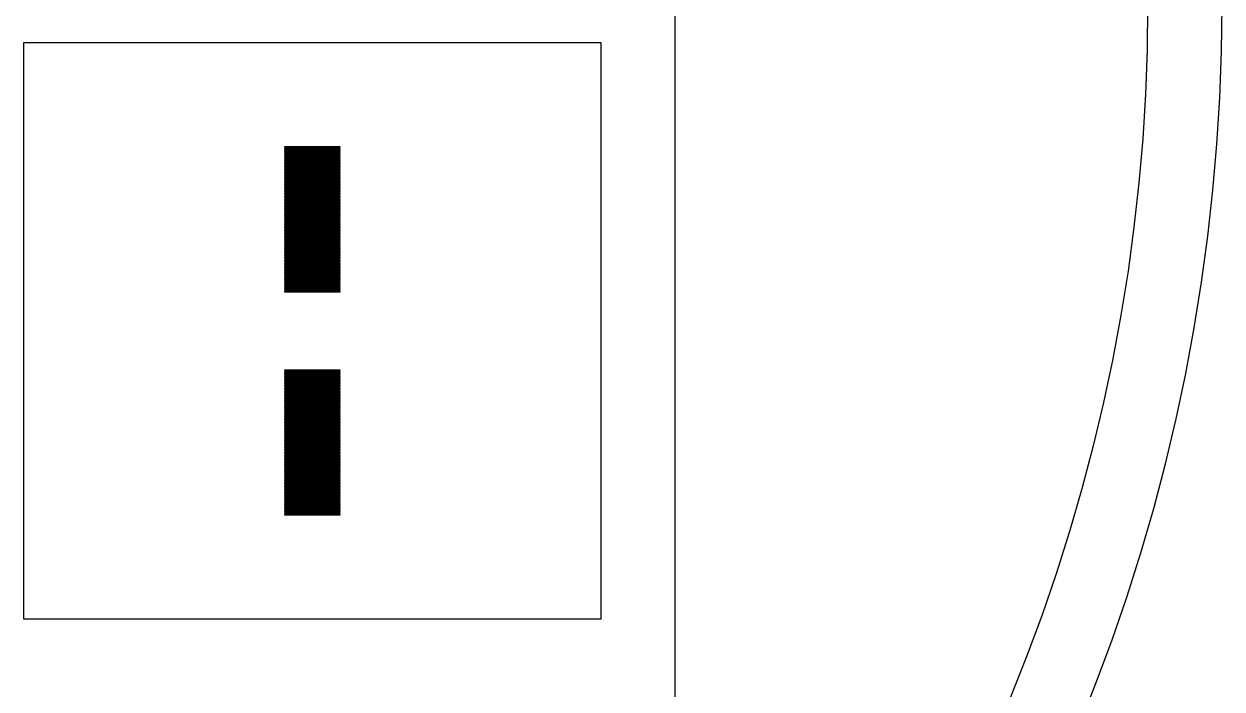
# Model space of a CAD drawing. Extents: x -18 to 83, y -18 to 83.
# Drawn here: x 50.75 to 82.95, y 13.88 to 31.75 of the extents above; entities that cross this region are included whole.
import ezdxf

# ---------------------------------------------------------------- set-up
doc = ezdxf.new("R2010")
doc.units = 0

msp = doc.modelspace()

# ---------------------------------------------------------------- linework, layer by layer
for p, q in [((68.25, -0.54568), (68.25, 65.0457)), ((80.95, 32.25), (80.9353, 31.0548)), ((82.9347, 31.0058), (82.95, 32.25)), ((50.75, 15.75), (50.75, 31.25)), ((50.75, 31.25), (66.25, 31.25)), ((66.25, 31.25), (66.25, 15.75)), ((80.9353, 31.0548), (80.8913, 29.8604)), ((82.8889, 29.7623), (82.9347, 31.0058)), ((80.8913, 29.8604), (80.818, 28.6674)), ((82.8126, 28.5203), (82.8889, 29.7623)), ((80.818, 28.6674), (80.7155, 27.4766)), ((59.25, 28.445), (57.75, 28.445)), ((57.75, 28.445), (57.75, 28.435)), ((57.75, 28.435), (59.25, 28.435)), ((59.25, 28.405), (57.75, 28.405)), ((57.75, 28.405), (57.75, 28.395)), ((57.75, 28.395), (59.25, 28.395)), ((59.25, 28.365), (57.75, 28.365)), ((57.75, 28.365), (57.75, 28.355)), ((57.75, 28.355), (59.25, 28.355)), ((59.25, 28.435), (59.25, 28.445)), ((59.25, 28.395), (59.25, 28.405)), ((59.25, 28.355), (59.25, 28.365)), ((82.7059, 27.2805), (82.8126, 28.5203)), ((59.25, 28.325), (57.75, 28.325)), ((57.75, 28.325), (57.75, 28.315)), ((57.75, 28.315), (59.25, 28.315)), ((59.25, 28.285), (57.75, 28.285)), ((57.75, 28.285), (57.75, 28.275)), ((57.75, 28.275), (59.25, 28.275)), ((59.25, 28.245), (57.75, 28.245)), ((57.75, 28.245), (57.75, 28.235)), ((57.75, 28.235), (59.25, 28.235)), ((59.25, 28.205), (57.75, 28.205)), ((57.75, 28.205), (57.75, 28.195)), ((57.75, 28.195), (59.25, 28.195)), ((59.25, 28.165), (57.75, 28.165)), ((57.75, 28.165), (57.75, 28.155)), ((57.75, 28.155), (59.25, 28.155)), ((59.25, 28.125), (57.75, 28.125)), ((57.75, 28.125), (57.75, 28.115)), ((57.75, 28.115), (59.25, 28.115)), ((59.25, 28.085), (57.75, 28.085)), ((57.75, 28.085), (57.75, 28.075)), ((57.75, 28.075), (59.25, 28.075)), ((59.25, 28.045), (57.75, 28.045)), ((57.75, 28.045), (57.75, 28.035)), ((57.75, 28.035), (59.25, 28.035)), ((59.25, 28.315), (59.25, 28.325)), ((59.25, 28.275), (59.25, 28.285)), ((59.25, 28.235), (59.25, 28.245)), ((59.25, 28.195), (59.25, 28.205)), ((59.25, 28.155), (59.25, 28.165)), ((59.25, 28.115), (59.25, 28.125)), ((59.25, 28.075), (59.25, 28.085)), ((59.25, 28.035), (59.25, 28.045)), ((59.25, 28.005), (57.75, 28.005)), ((57.75, 28.005), (57.75, 27.995)), ((57.75, 27.995), (59.25, 27.995)), ((59.25, 27.965), (57.75, 27.965)), ((57.75, 27.965), (57.75, 27.955)), ((57.75, 27.955), (59.25, 27.955)), ((59.25, 27.925), (57.75, 27.925)), ((57.75, 27.925), (57.75, 27.915)), ((57.75, 27.915), (59.25, 27.915)), ((59.25, 27.885), (57.75, 27.885)), ((57.75, 27.885), (57.75, 27.875)), ((57.75, 27.875), (59.25, 27.875)), ((59.25, 27.845), (57.75, 27.845)), ((57.75, 27.845), (57.75, 27.835)), ((57.75, 27.835), (59.25, 27.835)), ((59.25, 27.805), (57.75, 27.805)), ((57.75, 27.805), (57.75, 27.795)), ((57.75, 27.795), (59.25, 27.795)), ((59.25, 27.765), (57.75, 27.765)), ((57.75, 27.765), (57.75, 27.755)), ((57.75, 27.755), (59.25, 27.755)), ((59.25, 27.725), (57.75, 27.725)), ((57.75, 27.725), (57.75, 27.715)), ((57.75, 27.715), (59.25, 27.715)), ((59.25, 27.995), (59.25, 28.005)), ((59.25, 27.955), (59.25, 27.965)), ((59.25, 27.915), (59.25, 27.925)), ((59.25, 27.875), (59.25, 27.885)), ((59.25, 27.835), (59.25, 27.845)), ((59.25, 27.795), (59.25, 27.805)), ((59.25, 27.755), (59.25, 27.765)), ((59.25, 27.715), (59.25, 27.725)), ((59.25, 27.685), (57.75, 27.685)), ((57.75, 27.685), (57.75, 27.675)), ((57.75, 27.675), (59.25, 27.675)), ((59.25, 27.645), (57.75, 27.645)), ((57.75, 27.645), (57.75, 27.635)), ((57.75, 27.635), (59.25, 27.635)), ((59.25, 27.605), (57.75, 27.605)), ((57.75, 27.605), (57.75, 27.595)), ((57.75, 27.595), (59.25, 27.595)), ((59.25, 27.565), (57.75, 27.565)), ((57.75, 27.565), (57.75, 27.555)), ((57.75, 27.555), (59.25, 27.555)), ((59.25, 27.525), (57.75, 27.525)), ((57.75, 27.525), (57.75, 27.515)), ((57.75, 27.515), (59.25, 27.515)), ((59.25, 27.485), (57.75, 27.485)), ((57.75, 27.485), (57.75, 27.475)), ((57.75, 27.475), (59.25, 27.475)), ((59.25, 27.445), (57.75, 27.445)), ((57.75, 27.445), (57.75, 27.435)), ((57.75, 27.435), (59.25, 27.435)), ((59.25, 27.405), (57.75, 27.405)), ((57.75, 27.405), (57.75, 27.395)), ((57.75, 27.395), (59.25, 27.395)), ((59.25, 27.675), (59.25, 27.685)), ((59.25, 27.635), (59.25, 27.645)), ((59.25, 27.595), (59.25, 27.605)), ((59.25, 27.555), (59.25, 27.565)), ((59.25, 27.515), (59.25, 27.525)), ((59.25, 27.475), (59.25, 27.485)), ((59.25, 27.435), (59.25, 27.445)), ((59.25, 27.395), (59.25, 27.405)), ((80.7155, 27.4766), (80.5838, 26.2886)), ((59.25, 27.365), (57.75, 27.365)), ((57.75, 27.365), (57.75, 27.355)), ((57.75, 27.355), (59.25, 27.355)), ((59.25, 27.325), (57.75, 27.325)), ((57.75, 27.325), (57.75, 27.315)), ((57.75, 27.315), (59.25, 27.315)), ((59.25, 27.285), (57.75, 27.285)), ((57.75, 27.285), (57.75, 27.275)), ((57.75, 27.275), (59.25, 27.275)), ((59.25, 27.245), (57.75, 27.245)), ((57.75, 27.245), (57.75, 27.235)), ((57.75, 27.235), (59.25, 27.235)), ((59.25, 27.205), (57.75, 27.205)), ((57.75, 27.205), (57.75, 27.195)), ((57.75, 27.195), (59.25, 27.195)), ((59.25, 27.165), (57.75, 27.165)), ((57.75, 27.165), (57.75, 27.155)), ((57.75, 27.155), (59.25, 27.155)), ((59.25, 27.125), (57.75, 27.125)), ((57.75, 27.125), (57.75, 27.115)), ((57.75, 27.115), (59.25, 27.115)), ((59.25, 27.085), (57.75, 27.085)), ((57.75, 27.085), (57.75, 27.075)), ((57.75, 27.075), (59.25, 27.075)), ((59.25, 27.355), (59.25, 27.365)), ((59.25, 27.315), (59.25, 27.325)), ((59.25, 27.275), (59.25, 27.285)), ((59.25, 27.235), (59.25, 27.245)), ((59.25, 27.195), (59.25, 27.205)), ((59.25, 27.155), (59.25, 27.165)), ((59.25, 27.115), (59.25, 27.125)), ((59.25, 27.075), (59.25, 27.085)), ((82.5687, 26.0438), (82.7059, 27.2805)), ((59.25, 27.045), (57.75, 27.045)), ((57.75, 27.045), (57.75, 27.035)), ((57.75, 27.035), (59.25, 27.035)), ((59.25, 27.005), (57.75, 27.005)), ((57.75, 27.005), (57.75, 26.995)), ((57.75, 26.995), (59.25, 26.995)), ((59.25, 26.965), (57.75, 26.965)), ((57.75, 26.965), (57.75, 26.955)), ((57.75, 26.955), (59.25, 26.955)), ((59.25, 26.925), (57.75, 26.925)), ((57.75, 26.925), (57.75, 26.915)), ((57.75, 26.915), (59.25, 26.915)), ((59.25, 26.885), (57.75, 26.885)), ((57.75, 26.885), (57.75, 26.875)), ((57.75, 26.875), (59.25, 26.875)), ((59.25, 26.845), (57.75, 26.845)), ((57.75, 26.845), (57.75, 26.835)), ((57.75, 26.835), (59.25, 26.835)), ((59.25, 26.805), (57.75, 26.805)), ((57.75, 26.805), (57.75, 26.795)), ((57.75, 26.795), (59.25, 26.795)), ((59.25, 26.765), (57.75, 26.765)), ((57.75, 26.765), (57.75, 26.755)), ((57.75, 26.755), (59.25, 26.755)), ((59.25, 27.035), (59.25, 27.045)), ((59.25, 26.995), (59.25, 27.005)), ((59.25, 26.955), (59.25, 26.965)), ((59.25, 26.915), (59.25, 26.925)), ((59.25, 26.875), (59.25, 26.885)), ((59.25, 26.835), (59.25, 26.845)), ((59.25, 26.795), (59.25, 26.805)), ((59.25, 26.755), (59.25, 26.765)), ((59.25, 26.725), (57.75, 26.725)), ((57.75, 26.725), (57.75, 26.715)), ((57.75, 26.715), (59.25, 26.715)), ((59.25, 26.685), (57.75, 26.685)), ((57.75, 26.685), (57.75, 26.675)), ((57.75, 26.675), (59.25, 26.675)), ((59.25, 26.645), (57.75, 26.645)), ((57.75, 26.645), (57.75, 26.635)), ((57.75, 26.635), (59.25, 26.635)), ((59.25, 26.605), (57.75, 26.605)), ((57.75, 26.605), (57.75, 26.595)), ((57.75, 26.595), (59.25, 26.595)), ((59.25, 26.565), (57.75, 26.565)), ((57.75, 26.565), (57.75, 26.555)), ((57.75, 26.555), (59.25, 26.555)), ((59.25, 26.525), (57.75, 26.525)), ((57.75, 26.525), (57.75, 26.515)), ((57.75, 26.515), (59.25, 26.515)), ((59.25, 26.485), (57.75, 26.485)), ((57.75, 26.485), (57.75, 26.475)), ((57.75, 26.475), (59.25, 26.475)), ((59.25, 26.445), (57.75, 26.445)), ((57.75, 26.445), (57.75, 26.435)), ((57.75, 26.435), (59.25, 26.435)), ((59.25, 26.405), (57.75, 26.405)), ((57.75, 26.405), (57.75, 26.395)), ((59.25, 26.715), (59.25, 26.725)), ((59.25, 26.675), (59.25, 26.685)), ((59.25, 26.635), (59.25, 26.645)), ((59.25, 26.595), (59.25, 26.605)), ((59.25, 26.555), (59.25, 26.565)), ((59.25, 26.515), (59.25, 26.525)), ((59.25, 26.475), (59.25, 26.485)), ((59.25, 26.435), (59.25, 26.445)), ((59.25, 26.395), (59.25, 26.405)), ((57.75, 26.395), (59.25, 26.395)), ((59.25, 26.365), (57.75, 26.365)), ((57.75, 26.365), (57.75, 26.355)), ((57.75, 26.355), (59.25, 26.355)), ((59.25, 26.325), (57.75, 26.325)), ((57.75, 26.325), (57.75, 26.315)), ((57.75, 26.315), (59.25, 26.315)), ((59.25, 26.285), (57.75, 26.285)), ((57.75, 26.285), (57.75, 26.275)), ((57.75, 26.275), (59.25, 26.275)), ((59.25, 26.245), (57.75, 26.245)), ((57.75, 26.245), (57.75, 26.235)), ((57.75, 26.235), (59.25, 26.235)), ((59.25, 26.205), (57.75, 26.205)), ((57.75, 26.205), (57.75, 26.195)), ((57.75, 26.195), (59.25, 26.195)), ((59.25, 26.165), (57.75, 26.165)), ((57.75, 26.165), (57.75, 26.155)), ((57.75, 26.155), (59.25, 26.155)), ((59.25, 26.125), (57.75, 26.125)), ((57.75, 26.125), (57.75, 26.115)), ((57.75, 26.115), (59.25, 26.115)), ((59.25, 26.085), (57.75, 26.085)), ((57.75, 26.085), (57.75, 26.075)), ((59.25, 26.355), (59.25, 26.365)), ((59.25, 26.315), (59.25, 26.325)), ((59.25, 26.275), (59.25, 26.285)), ((59.25, 26.235), (59.25, 26.245)), ((59.25, 26.195), (59.25, 26.205)), ((59.25, 26.155), (59.25, 26.165)), ((59.25, 26.115), (59.25, 26.125)), ((59.25, 26.075), (59.25, 26.085)), ((80.5838, 26.2886), (80.4229, 25.1042)), ((57.75, 26.075), (59.25, 26.075)), ((59.25, 26.045), (57.75, 26.045)), ((57.75, 26.045), (57.75, 26.035)), ((57.75, 26.035), (59.25, 26.035)), ((59.25, 26.005), (57.75, 26.005)), ((57.75, 26.005), (57.75, 25.995)), ((57.75, 25.995), (59.25, 25.995)), ((59.25, 25.965), (57.75, 25.965)), ((57.75, 25.965), (57.75, 25.955)), ((57.75, 25.955), (59.25, 25.955)), ((59.25, 25.925), (57.75, 25.925)), ((57.75, 25.925), (57.75, 25.915)), ((57.75, 25.915), (59.25, 25.915)), ((59.25, 25.885), (57.75, 25.885)), ((57.75, 25.885), (57.75, 25.875)), ((57.75, 25.875), (59.25, 25.875)), ((59.25, 25.845), (57.75, 25.845)), ((57.75, 25.845), (57.75, 25.835)), ((57.75, 25.835), (59.25, 25.835)), ((59.25, 25.805), (57.75, 25.805)), ((57.75, 25.805), (57.75, 25.795)), ((57.75, 25.795), (59.25, 25.795)), ((59.25, 25.765), (57.75, 25.765)), ((57.75, 25.765), (57.75, 25.755)), ((59.25, 26.035), (59.25, 26.045)), ((59.25, 25.995), (59.25, 26.005)), ((59.25, 25.955), (59.25, 25.965)), ((59.25, 25.915), (59.25, 25.925)), ((59.25, 25.875), (59.25, 25.885)), ((59.25, 25.835), (59.25, 25.845)), ((59.25, 25.795), (59.25, 25.805)), ((59.25, 25.755), (59.25, 25.765)), ((82.4012, 24.8108), (82.5687, 26.0438)), ((57.75, 25.755), (59.25, 25.755)), ((59.25, 25.725), (57.75, 25.725)), ((57.75, 25.725), (57.75, 25.715)), ((57.75, 25.715), (59.25, 25.715)), ((59.25, 25.685), (57.75, 25.685)), ((57.75, 25.685), (57.75, 25.675)), ((57.75, 25.675), (59.25, 25.675)), ((59.25, 25.645), (57.75, 25.645)), ((57.75, 25.645), (57.75, 25.635)), ((57.75, 25.635), (59.25, 25.635)), ((59.25, 25.605), (57.75, 25.605)), ((57.75, 25.605), (57.75, 25.595)), ((57.75, 25.595), (59.25, 25.595)), ((59.25, 25.565), (57.75, 25.565)), ((57.75, 25.565), (57.75, 25.555)), ((57.75, 25.555), (59.25, 25.555)), ((59.25, 25.525), (57.75, 25.525)), ((57.75, 25.525), (57.75, 25.515)), ((57.75, 25.515), (59.25, 25.515)), ((59.25, 25.485), (57.75, 25.485)), ((57.75, 25.485), (57.75, 25.475)), ((57.75, 25.475), (59.25, 25.475)), ((59.25, 25.445), (57.75, 25.445)), ((57.75, 25.445), (57.75, 25.435)), ((59.25, 25.715), (59.25, 25.725)), ((59.25, 25.675), (59.25, 25.685)), ((59.25, 25.635), (59.25, 25.645)), ((59.25, 25.595), (59.25, 25.605)), ((59.25, 25.555), (59.25, 25.565)), ((59.25, 25.515), (59.25, 25.525)), ((59.25, 25.475), (59.25, 25.485)), ((59.25, 25.435), (59.25, 25.445)), ((57.75, 25.435), (59.25, 25.435)), ((59.25, 25.405), (57.75, 25.405)), ((57.75, 25.405), (57.75, 25.395)), ((57.75, 25.395), (59.25, 25.395)), ((59.25, 25.365), (57.75, 25.365)), ((57.75, 25.365), (57.75, 25.355)), ((57.75, 25.355), (59.25, 25.355)), ((59.25, 25.325), (57.75, 25.325)), ((57.75, 25.325), (57.75, 25.315)), ((57.75, 25.315), (59.25, 25.315)), ((59.25, 25.285), (57.75, 25.285)), ((57.75, 25.285), (57.75, 25.275)), ((57.75, 25.275), (59.25, 25.275)), ((59.25, 25.245), (57.75, 25.245)), ((57.75, 25.245), (57.75, 25.235)), ((57.75, 25.235), (59.25, 25.235)), ((59.25, 25.205), (57.75, 25.205)), ((57.75, 25.205), (57.75, 25.195)), ((57.75, 25.195), (59.25, 25.195)), ((59.25, 25.165), (57.75, 25.165)), ((57.75, 25.165), (57.75, 25.155)), ((57.75, 25.155), (59.25, 25.155)), ((59.25, 25.125), (57.75, 25.125)), ((57.75, 25.125), (57.75, 25.115)), ((59.25, 25.395), (59.25, 25.405)), ((59.25, 25.355), (59.25, 25.365)), ((59.25, 25.315), (59.25, 25.325)), ((59.25, 25.275), (59.25, 25.285)), ((59.25, 25.235), (59.25, 25.245)), ((59.25, 25.195), (59.25, 25.205)), ((59.25, 25.155), (59.25, 25.165)), ((59.25, 25.115), (59.25, 25.125)), ((57.75, 25.115), (59.25, 25.115)), ((59.25, 25.085), (57.75, 25.085)), ((57.75, 25.085), (57.75, 25.075)), ((57.75, 25.075), (59.25, 25.075)), ((59.25, 25.045), (57.75, 25.045)), ((57.75, 25.045), (57.75, 25.035)), ((57.75, 25.035), (59.25, 25.035)), ((59.25, 25.005), (57.75, 25.005)), ((57.75, 25.005), (57.75, 24.995)), ((57.75, 24.995), (59.25, 24.995)), ((59.25, 24.965), (57.75, 24.965)), ((57.75, 24.965), (57.75, 24.955)), ((57.75, 24.955), (59.25, 24.955)), ((59.25, 24.925), (57.75, 24.925)), ((57.75, 24.925), (57.75, 24.915)), ((57.75, 24.915), (59.25, 24.915)), ((59.25, 24.885), (57.75, 24.885)), ((57.75, 24.885), (57.75, 24.875)), ((57.75, 24.875), (59.25, 24.875)), ((59.25, 24.845), (57.75, 24.845)), ((57.75, 24.845), (57.75, 24.835)), ((57.75, 24.835), (59.25, 24.835)), ((59.25, 24.805), (57.75, 24.805)), ((57.75, 24.805), (57.75, 24.795)), ((57.75, 24.795), (59.25, 24.795)), ((59.25, 25.075), (59.25, 25.085)), ((59.25, 25.035), (59.25, 25.045)), ((59.25, 24.995), (59.25, 25.005)), ((59.25, 24.955), (59.25, 24.965)), ((59.25, 24.915), (59.25, 24.925)), ((59.25, 24.875), (59.25, 24.885)), ((59.25, 24.835), (59.25, 24.845)), ((59.25, 24.795), (59.25, 24.805)), ((80.4229, 25.1042), (80.233, 23.9241)), ((82.2036, 23.5822), (82.4012, 24.8108)), ((59.25, 24.765), (57.75, 24.765)), ((57.75, 24.765), (57.75, 24.755)), ((57.75, 24.755), (59.25, 24.755)), ((59.25, 24.725), (57.75, 24.725)), ((57.75, 24.725), (57.75, 24.715)), ((57.75, 24.715), (59.25, 24.715)), ((59.25, 24.685), (57.75, 24.685)), ((57.75, 24.685), (57.75, 24.675)), ((57.75, 24.675), (59.25, 24.675)), ((59.25, 24.645), (57.75, 24.645)), ((57.75, 24.645), (57.75, 24.635)), ((57.75, 24.635), (59.25, 24.635)), ((59.25, 24.605), (57.75, 24.605)), ((57.75, 24.605), (57.75, 24.595)), ((57.75, 24.595), (59.25, 24.595)), ((59.25, 24.565), (57.75, 24.565)), ((57.75, 24.565), (57.75, 24.555)), ((57.75, 24.555), (59.25, 24.555)), ((59.25, 24.755), (59.25, 24.765)), ((59.25, 24.715), (59.25, 24.725)), ((59.25, 24.675), (59.25, 24.685)), ((59.25, 24.635), (59.25, 24.645)), ((59.25, 24.595), (59.25, 24.605)), ((59.25, 24.555), (59.25, 24.565)), ((80.233, 23.9241), (80.0142, 22.7491)), ((81.9758, 22.3589), (82.2036, 23.5822)), ((80.0142, 22.7491), (79.7667, 21.5798)), ((59.25, 22.445), (57.75, 22.445)), ((57.75, 22.445), (57.75, 22.435)), ((57.75, 22.435), (59.25, 22.435)), ((59.25, 22.405), (57.75, 22.405)), ((57.75, 22.405), (57.75, 22.395)), ((57.75, 22.395), (59.25, 22.395)), ((59.25, 22.365), (57.75, 22.365)), ((57.75, 22.365), (57.75, 22.355)), ((57.75, 22.355), (59.25, 22.355)), ((59.25, 22.325), (57.75, 22.325)), ((57.75, 22.325), (57.75, 22.315)), ((57.75, 22.315), (59.25, 22.315)), ((59.25, 22.285), (57.75, 22.285)), ((57.75, 22.285), (57.75, 22.275)), ((57.75, 22.275), (59.25, 22.275)), ((59.25, 22.245), (57.75, 22.245)), ((57.75, 22.245), (57.75, 22.235)), ((57.75, 22.235), (59.25, 22.235)), ((59.25, 22.435), (59.25, 22.445)), ((59.25, 22.395), (59.25, 22.405)), ((59.25, 22.355), (59.25, 22.365)), ((59.25, 22.315), (59.25, 22.325)), ((59.25, 22.275), (59.25, 22.285)), ((59.25, 22.235), (59.25, 22.245)), ((81.7181, 21.1416), (81.9758, 22.3589)), ((59.25, 22.205), (57.75, 22.205)), ((57.75, 22.205), (57.75, 22.195)), ((57.75, 22.195), (59.25, 22.195)), ((59.25, 22.165), (57.75, 22.165)), ((57.75, 22.165), (57.75, 22.155)), ((57.75, 22.155), (59.25, 22.155)), ((59.25, 22.125), (57.75, 22.125)), ((57.75, 22.125), (57.75, 22.115)), ((57.75, 22.115), (59.25, 22.115)), ((59.25, 22.085), (57.75, 22.085)), ((57.75, 22.085), (57.75, 22.075)), ((57.75, 22.075), (59.25, 22.075)), ((59.25, 22.045), (57.75, 22.045)), ((57.75, 22.045), (57.75, 22.035)), ((57.75, 22.035), (59.25, 22.035)), ((59.25, 22.005), (57.75, 22.005)), ((57.75, 22.005), (57.75, 21.995)), ((57.75, 21.995), (59.25, 21.995)), ((59.25, 21.965), (57.75, 21.965)), ((57.75, 21.965), (57.75, 21.955)), ((57.75, 21.955), (59.25, 21.955)), ((59.25, 21.925), (57.75, 21.925)), ((57.75, 21.925), (57.75, 21.915)), ((57.75, 21.915), (59.25, 21.915)), ((59.25, 22.195), (59.25, 22.205)), ((59.25, 22.155), (59.25, 22.165)), ((59.25, 22.115), (59.25, 22.125)), ((59.25, 22.075), (59.25, 22.085)), ((59.25, 22.035), (59.25, 22.045)), ((59.25, 21.995), (59.25, 22.005)), ((59.25, 21.955), (59.25, 21.965)), ((59.25, 21.915), (59.25, 21.925)), ((59.25, 21.885), (57.75, 21.885)), ((57.75, 21.885), (57.75, 21.875)), ((57.75, 21.875), (59.25, 21.875)), ((59.25, 21.845), (57.75, 21.845)), ((57.75, 21.845), (57.75, 21.835)), ((57.75, 21.835), (59.25, 21.835)), ((59.25, 21.805), (57.75, 21.805)), ((57.75, 21.805), (57.75, 21.795)), ((57.75, 21.795), (59.25, 21.795)), ((59.25, 21.765), (57.75, 21.765)), ((57.75, 21.765), (57.75, 21.755)), ((57.75, 21.755), (59.25, 21.755)), ((59.25, 21.725), (57.75, 21.725)), ((57.75, 21.725), (57.75, 21.715)), ((57.75, 21.715), (59.25, 21.715)), ((59.25, 21.685), (57.75, 21.685)), ((57.75, 21.685), (57.75, 21.675)), ((57.75, 21.675), (59.25, 21.675)), ((59.25, 21.645), (57.75, 21.645)), ((57.75, 21.645), (57.75, 21.635)), ((57.75, 21.635), (59.25, 21.635)), ((59.25, 21.605), (57.75, 21.605)), ((57.75, 21.605), (57.75, 21.595)), ((57.75, 21.595), (59.25, 21.595)), ((59.25, 21.875), (59.25, 21.885)), ((59.25, 21.835), (59.25, 21.845)), ((59.25, 21.795), (59.25, 21.805)), ((59.25, 21.755), (59.25, 21.765)), ((59.25, 21.715), (59.25, 21.725)), ((59.25, 21.675), (59.25, 21.685)), ((59.25, 21.635), (59.25, 21.645)), ((59.25, 21.595), (59.25, 21.605)), ((79.7667, 21.5798), (79.4905, 20.4169)), ((59.25, 21.565), (57.75, 21.565)), ((57.75, 21.565), (57.75, 21.555)), ((57.75, 21.555), (59.25, 21.555)), ((59.25, 21.525), (57.75, 21.525)), ((57.75, 21.525), (57.75, 21.515)), ((57.75, 21.515), (59.25, 21.515)), ((59.25, 21.485), (57.75, 21.485)), ((57.75, 21.485), (57.75, 21.475)), ((57.75, 21.475), (59.25, 21.475)), ((59.25, 21.445), (57.75, 21.445)), ((57.75, 21.445), (57.75, 21.435)), ((57.75, 21.435), (59.25, 21.435)), ((59.25, 21.405), (57.75, 21.405)), ((57.75, 21.405), (57.75, 21.395)), ((57.75, 21.395), (59.25, 21.395)), ((59.25, 21.365), (57.75, 21.365)), ((57.75, 21.365), (57.75, 21.355)), ((57.75, 21.355), (59.25, 21.355)), ((59.25, 21.325), (57.75, 21.325)), ((57.75, 21.325), (57.75, 21.315)), ((57.75, 21.315), (59.25, 21.315)), ((59.25, 21.285), (57.75, 21.285)), ((57.75, 21.285), (57.75, 21.275)), ((57.75, 21.275), (59.25, 21.275)), ((59.25, 21.555), (59.25, 21.565)), ((59.25, 21.515), (59.25, 21.525)), ((59.25, 21.475), (59.25, 21.485)), ((59.25, 21.435), (59.25, 21.445)), ((59.25, 21.395), (59.25, 21.405)), ((59.25, 21.355), (59.25, 21.365)), ((59.25, 21.315), (59.25, 21.325)), ((59.25, 21.275), (59.25, 21.285)), ((59.25, 21.245), (57.75, 21.245)), ((57.75, 21.245), (57.75, 21.235)), ((57.75, 21.235), (59.25, 21.235)), ((59.25, 21.205), (57.75, 21.205)), ((57.75, 21.205), (57.75, 21.195)), ((57.75, 21.195), (59.25, 21.195)), ((59.25, 21.165), (57.75, 21.165)), ((57.75, 21.165), (57.75, 21.155)), ((57.75, 21.155), (59.25, 21.155)), ((59.25, 21.125), (57.75, 21.125)), ((57.75, 21.125), (57.75, 21.115)), ((57.75, 21.115), (59.25, 21.115)), ((59.25, 21.085), (57.75, 21.085)), ((57.75, 21.085), (57.75, 21.075)), ((57.75, 21.075), (59.25, 21.075)), ((59.25, 21.045), (57.75, 21.045)), ((57.75, 21.045), (57.75, 21.035)), ((57.75, 21.035), (59.25, 21.035)), ((59.25, 21.005), (57.75, 21.005)), ((57.75, 21.005), (57.75, 20.995)), ((57.75, 20.995), (59.25, 20.995)), ((59.25, 20.965), (57.75, 20.965)), ((57.75, 20.965), (57.75, 20.955)), ((57.75, 20.955), (59.25, 20.955)), ((59.25, 21.235), (59.25, 21.245)), ((59.25, 21.195), (59.25, 21.205)), ((59.25, 21.155), (59.25, 21.165)), ((59.25, 21.115), (59.25, 21.125)), ((59.25, 21.075), (59.25, 21.085)), ((59.25, 21.035), (59.25, 21.045)), ((59.25, 20.995), (59.25, 21.005)), ((59.25, 20.955), (59.25, 20.965)), ((81.4306, 19.9309), (81.7181, 21.1416)), ((59.25, 20.925), (57.75, 20.925)), ((57.75, 20.925), (57.75, 20.915)), ((57.75, 20.915), (59.25, 20.915)), ((59.25, 20.885), (57.75, 20.885)), ((57.75, 20.885), (57.75, 20.875)), ((57.75, 20.875), (59.25, 20.875)), ((59.25, 20.845), (57.75, 20.845)), ((57.75, 20.845), (57.75, 20.835)), ((57.75, 20.835), (59.25, 20.835)), ((59.25, 20.805), (57.75, 20.805)), ((57.75, 20.805), (57.75, 20.795)), ((57.75, 20.795), (59.25, 20.795)), ((59.25, 20.765), (57.75, 20.765)), ((57.75, 20.765), (57.75, 20.755)), ((57.75, 20.755), (59.25, 20.755)), ((59.25, 20.725), (57.75, 20.725)), ((57.75, 20.725), (57.75, 20.715)), ((57.75, 20.715), (59.25, 20.715)), ((59.25, 20.685), (57.75, 20.685)), ((57.75, 20.685), (57.75, 20.675)), ((57.75, 20.675), (59.25, 20.675)), ((59.25, 20.645), (57.75, 20.645)), ((57.75, 20.645), (57.75, 20.635)), ((57.75, 20.635), (59.25, 20.635)), ((59.25, 20.915), (59.25, 20.925)), ((59.25, 20.875), (59.25, 20.885)), ((59.25, 20.835), (59.25, 20.845)), ((59.25, 20.795), (59.25, 20.805)), ((59.25, 20.755), (59.25, 20.765)), ((59.25, 20.715), (59.25, 20.725)), ((59.25, 20.675), (59.25, 20.685)), ((59.25, 20.635), (59.25, 20.645)), ((59.25, 20.605), (57.75, 20.605)), ((57.75, 20.605), (57.75, 20.595)), ((57.75, 20.595), (59.25, 20.595)), ((59.25, 20.565), (57.75, 20.565)), ((57.75, 20.565), (57.75, 20.555)), ((57.75, 20.555), (59.25, 20.555)), ((59.25, 20.525), (57.75, 20.525)), ((57.75, 20.525), (57.75, 20.515)), ((57.75, 20.515), (59.25, 20.515)), ((59.25, 20.485), (57.75, 20.485)), ((57.75, 20.485), (57.75, 20.475)), ((57.75, 20.475), (59.25, 20.475)), ((59.25, 20.445), (57.75, 20.445)), ((57.75, 20.445), (57.75, 20.435)), ((57.75, 20.435), (59.25, 20.435)), ((59.25, 20.405), (57.75, 20.405)), ((57.75, 20.405), (57.75, 20.395)), ((57.75, 20.395), (59.25, 20.395)), ((59.25, 20.365), (57.75, 20.365)), ((57.75, 20.365), (57.75, 20.355)), ((57.75, 20.355), (59.25, 20.355)), ((59.25, 20.325), (57.75, 20.325)), ((57.75, 20.325), (57.75, 20.315)), ((57.75, 20.315), (59.25, 20.315)), ((59.25, 20.595), (59.25, 20.605)), ((59.25, 20.555), (59.25, 20.565)), ((59.25, 20.515), (59.25, 20.525)), ((59.25, 20.475), (59.25, 20.485)), ((59.25, 20.435), (59.25, 20.445)), ((59.25, 20.395), (59.25, 20.405)), ((59.25, 20.355), (59.25, 20.365)), ((59.25, 20.315), (59.25, 20.325)), ((79.4905, 20.4169), (79.1859, 19.2611)), ((59.25, 20.285), (57.75, 20.285)), ((57.75, 20.285), (57.75, 20.275)), ((57.75, 20.275), (59.25, 20.275)), ((59.25, 20.245), (57.75, 20.245)), ((57.75, 20.245), (57.75, 20.235)), ((57.75, 20.235), (59.25, 20.235)), ((59.25, 20.205), (57.75, 20.205)), ((57.75, 20.205), (57.75, 20.195)), ((57.75, 20.195), (59.25, 20.195)), ((59.25, 20.165), (57.75, 20.165)), ((57.75, 20.165), (57.75, 20.155)), ((57.75, 20.155), (59.25, 20.155)), ((59.25, 20.125), (57.75, 20.125)), ((57.75, 20.125), (57.75, 20.115)), ((57.75, 20.115), (59.25, 20.115)), ((59.25, 20.085), (57.75, 20.085)), ((57.75, 20.085), (57.75, 20.075)), ((57.75, 20.075), (59.25, 20.075)), ((59.25, 20.045), (57.75, 20.045)), ((57.75, 20.045), (57.75, 20.035)), ((57.75, 20.035), (59.25, 20.035)), ((59.25, 20.005), (57.75, 20.005)), ((57.75, 20.005), (57.75, 19.995)), ((57.75, 19.995), (59.25, 19.995)), ((59.25, 19.965), (57.75, 19.965)), ((57.75, 19.965), (57.75, 19.955)), ((59.25, 20.275), (59.25, 20.285)), ((59.25, 20.235), (59.25, 20.245)), ((59.25, 20.195), (59.25, 20.205)), ((59.25, 20.155), (59.25, 20.165)), ((59.25, 20.115), (59.25, 20.125)), ((59.25, 20.075), (59.25, 20.085)), ((59.25, 20.035), (59.25, 20.045)), ((59.25, 19.995), (59.25, 20.005)), ((59.25, 19.955), (59.25, 19.965)), ((57.75, 19.955), (59.25, 19.955)), ((59.25, 19.925), (57.75, 19.925)), ((57.75, 19.925), (57.75, 19.915)), ((57.75, 19.915), (59.25, 19.915)), ((59.25, 19.885), (57.75, 19.885)), ((57.75, 19.885), (57.75, 19.875)), ((57.75, 19.875), (59.25, 19.875)), ((59.25, 19.845), (57.75, 19.845)), ((57.75, 19.845), (57.75, 19.835)), ((57.75, 19.835), (59.25, 19.835)), ((59.25, 19.805), (57.75, 19.805)), ((57.75, 19.805), (57.75, 19.795)), ((57.75, 19.795), (59.25, 19.795)), ((59.25, 19.765), (57.75, 19.765)), ((57.75, 19.765), (57.75, 19.755)), ((57.75, 19.755), (59.25, 19.755)), ((59.25, 19.725), (57.75, 19.725)), ((57.75, 19.725), (57.75, 19.715)), ((57.75, 19.715), (59.25, 19.715)), ((59.25, 19.685), (57.75, 19.685)), ((57.75, 19.685), (57.75, 19.675)), ((57.75, 19.675), (59.25, 19.675)), ((59.25, 19.645), (57.75, 19.645)), ((57.75, 19.645), (57.75, 19.635)), ((59.25, 19.915), (59.25, 19.925)), ((59.25, 19.875), (59.25, 19.885)), ((59.25, 19.835), (59.25, 19.845)), ((59.25, 19.795), (59.25, 19.805)), ((59.25, 19.755), (59.25, 19.765)), ((59.25, 19.715), (59.25, 19.725)), ((59.25, 19.675), (59.25, 19.685)), ((59.25, 19.635), (59.25, 19.645)), ((81.1134, 18.7277), (81.4306, 19.9309)), ((57.75, 19.635), (59.25, 19.635)), ((59.25, 19.605), (57.75, 19.605)), ((57.75, 19.605), (57.75, 19.595)), ((57.75, 19.595), (59.25, 19.595)), ((59.25, 19.565), (57.75, 19.565)), ((57.75, 19.565), (57.75, 19.555)), ((57.75, 19.555), (59.25, 19.555)), ((59.25, 19.525), (57.75, 19.525)), ((57.75, 19.525), (57.75, 19.515)), ((57.75, 19.515), (59.25, 19.515)), ((59.25, 19.485), (57.75, 19.485)), ((57.75, 19.485), (57.75, 19.475)), ((57.75, 19.475), (59.25, 19.475)), ((59.25, 19.445), (57.75, 19.445)), ((57.75, 19.445), (57.75, 19.435)), ((57.75, 19.435), (59.25, 19.435)), ((59.25, 19.405), (57.75, 19.405)), ((57.75, 19.405), (57.75, 19.395)), ((57.75, 19.395), (59.25, 19.395)), ((59.25, 19.365), (57.75, 19.365)), ((57.75, 19.365), (57.75, 19.355)), ((57.75, 19.355), (59.25, 19.355)), ((59.25, 19.325), (57.75, 19.325)), ((57.75, 19.325), (57.75, 19.315)), ((59.25, 19.595), (59.25, 19.605)), ((59.25, 19.555), (59.25, 19.565)), ((59.25, 19.515), (59.25, 19.525)), ((59.25, 19.475), (59.25, 19.485)), ((59.25, 19.435), (59.25, 19.445)), ((59.25, 19.395), (59.25, 19.405)), ((59.25, 19.355), (59.25, 19.365)), ((59.25, 19.315), (59.25, 19.325)), ((57.75, 19.315), (59.25, 19.315)), ((59.25, 19.285), (57.75, 19.285)), ((57.75, 19.285), (57.75, 19.275)), ((57.75, 19.275), (59.25, 19.275)), ((59.25, 19.245), (57.75, 19.245)), ((57.75, 19.245), (57.75, 19.235)), ((57.75, 19.235), (59.25, 19.235)), ((59.25, 19.205), (57.75, 19.205)), ((57.75, 19.205), (57.75, 19.195)), ((57.75, 19.195), (59.25, 19.195)), ((59.25, 19.165), (57.75, 19.165)), ((57.75, 19.165), (57.75, 19.155)), ((57.75, 19.155), (59.25, 19.155)), ((59.25, 19.125), (57.75, 19.125)), ((57.75, 19.125), (57.75, 19.115)), ((57.75, 19.115), (59.25, 19.115)), ((59.25, 19.085), (57.75, 19.085)), ((57.75, 19.085), (57.75, 19.075)), ((57.75, 19.075), (59.25, 19.075)), ((59.25, 19.045), (57.75, 19.045)), ((57.75, 19.045), (57.75, 19.035)), ((57.75, 19.035), (59.25, 19.035)), ((59.25, 19.005), (57.75, 19.005)), ((57.75, 19.005), (57.75, 18.995)), ((59.25, 19.275), (59.25, 19.285)), ((59.25, 19.235), (59.25, 19.245)), ((59.25, 19.195), (59.25, 19.205)), ((59.25, 19.155), (59.25, 19.165)), ((59.25, 19.115), (59.25, 19.125)), ((59.25, 19.075), (59.25, 19.085)), ((59.25, 19.035), (59.25, 19.045)), ((59.25, 18.995), (59.25, 19.005)), ((79.1859, 19.2611), (78.853, 18.1131)), ((57.75, 18.995), (59.25, 18.995)), ((59.25, 18.965), (57.75, 18.965)), ((57.75, 18.965), (57.75, 18.955)), ((57.75, 18.955), (59.25, 18.955)), ((59.25, 18.925), (57.75, 18.925)), ((57.75, 18.925), (57.75, 18.915)), ((57.75, 18.915), (59.25, 18.915)), ((59.25, 18.885), (57.75, 18.885)), ((57.75, 18.885), (57.75, 18.875)), ((57.75, 18.875), (59.25, 18.875)), ((59.25, 18.845), (57.75, 18.845)), ((57.75, 18.845), (57.75, 18.835)), ((57.75, 18.835), (59.25, 18.835)), ((59.25, 18.805), (57.75, 18.805)), ((57.75, 18.805), (57.75, 18.795)), ((57.75, 18.795), (59.25, 18.795)), ((59.25, 18.765), (57.75, 18.765)), ((57.75, 18.765), (57.75, 18.755)), ((57.75, 18.755), (59.25, 18.755)), ((59.25, 18.725), (57.75, 18.725)), ((57.75, 18.725), (57.75, 18.715)), ((57.75, 18.715), (59.25, 18.715)), ((59.25, 18.685), (57.75, 18.685)), ((57.75, 18.685), (57.75, 18.675)), ((59.25, 18.955), (59.25, 18.965)), ((59.25, 18.915), (59.25, 18.925)), ((59.25, 18.875), (59.25, 18.885)), ((59.25, 18.835), (59.25, 18.845)), ((59.25, 18.795), (59.25, 18.805)), ((59.25, 18.755), (59.25, 18.765)), ((59.25, 18.715), (59.25, 18.725)), ((59.25, 18.675), (59.25, 18.685)), ((80.7669, 17.5326), (81.1134, 18.7277)), ((57.75, 18.675), (59.25, 18.675)), ((59.25, 18.645), (57.75, 18.645)), ((57.75, 18.645), (57.75, 18.635)), ((57.75, 18.635), (59.25, 18.635)), ((59.25, 18.605), (57.75, 18.605)), ((57.75, 18.605), (57.75, 18.595)), ((57.75, 18.595), (59.25, 18.595)), ((59.25, 18.565), (57.75, 18.565)), ((57.75, 18.565), (57.75, 18.555)), ((57.75, 18.555), (59.25, 18.555)), ((59.25, 18.635), (59.25, 18.645)), ((59.25, 18.595), (59.25, 18.605)), ((59.25, 18.555), (59.25, 18.565)), ((78.853, 18.1131), (78.492, 16.9737)), ((80.3911, 16.3463), (80.7669, 17.5326)), ((78.492, 16.9737), (78.1032, 15.8435)), ((79.9863, 15.1697), (80.3911, 16.3463)), ((78.1032, 15.8435), (77.6868, 14.7231)), ((66.25, 15.75), (50.75, 15.75)), ((79.5527, 14.0033), (79.9863, 15.1697)), ((77.6868, 14.7231), (77.2429, 13.6133)), ((79.0907, 12.8479), (79.5527, 14.0033))]:
    msp.add_line(p, q)

doc.saveas('drawing.dxf')
